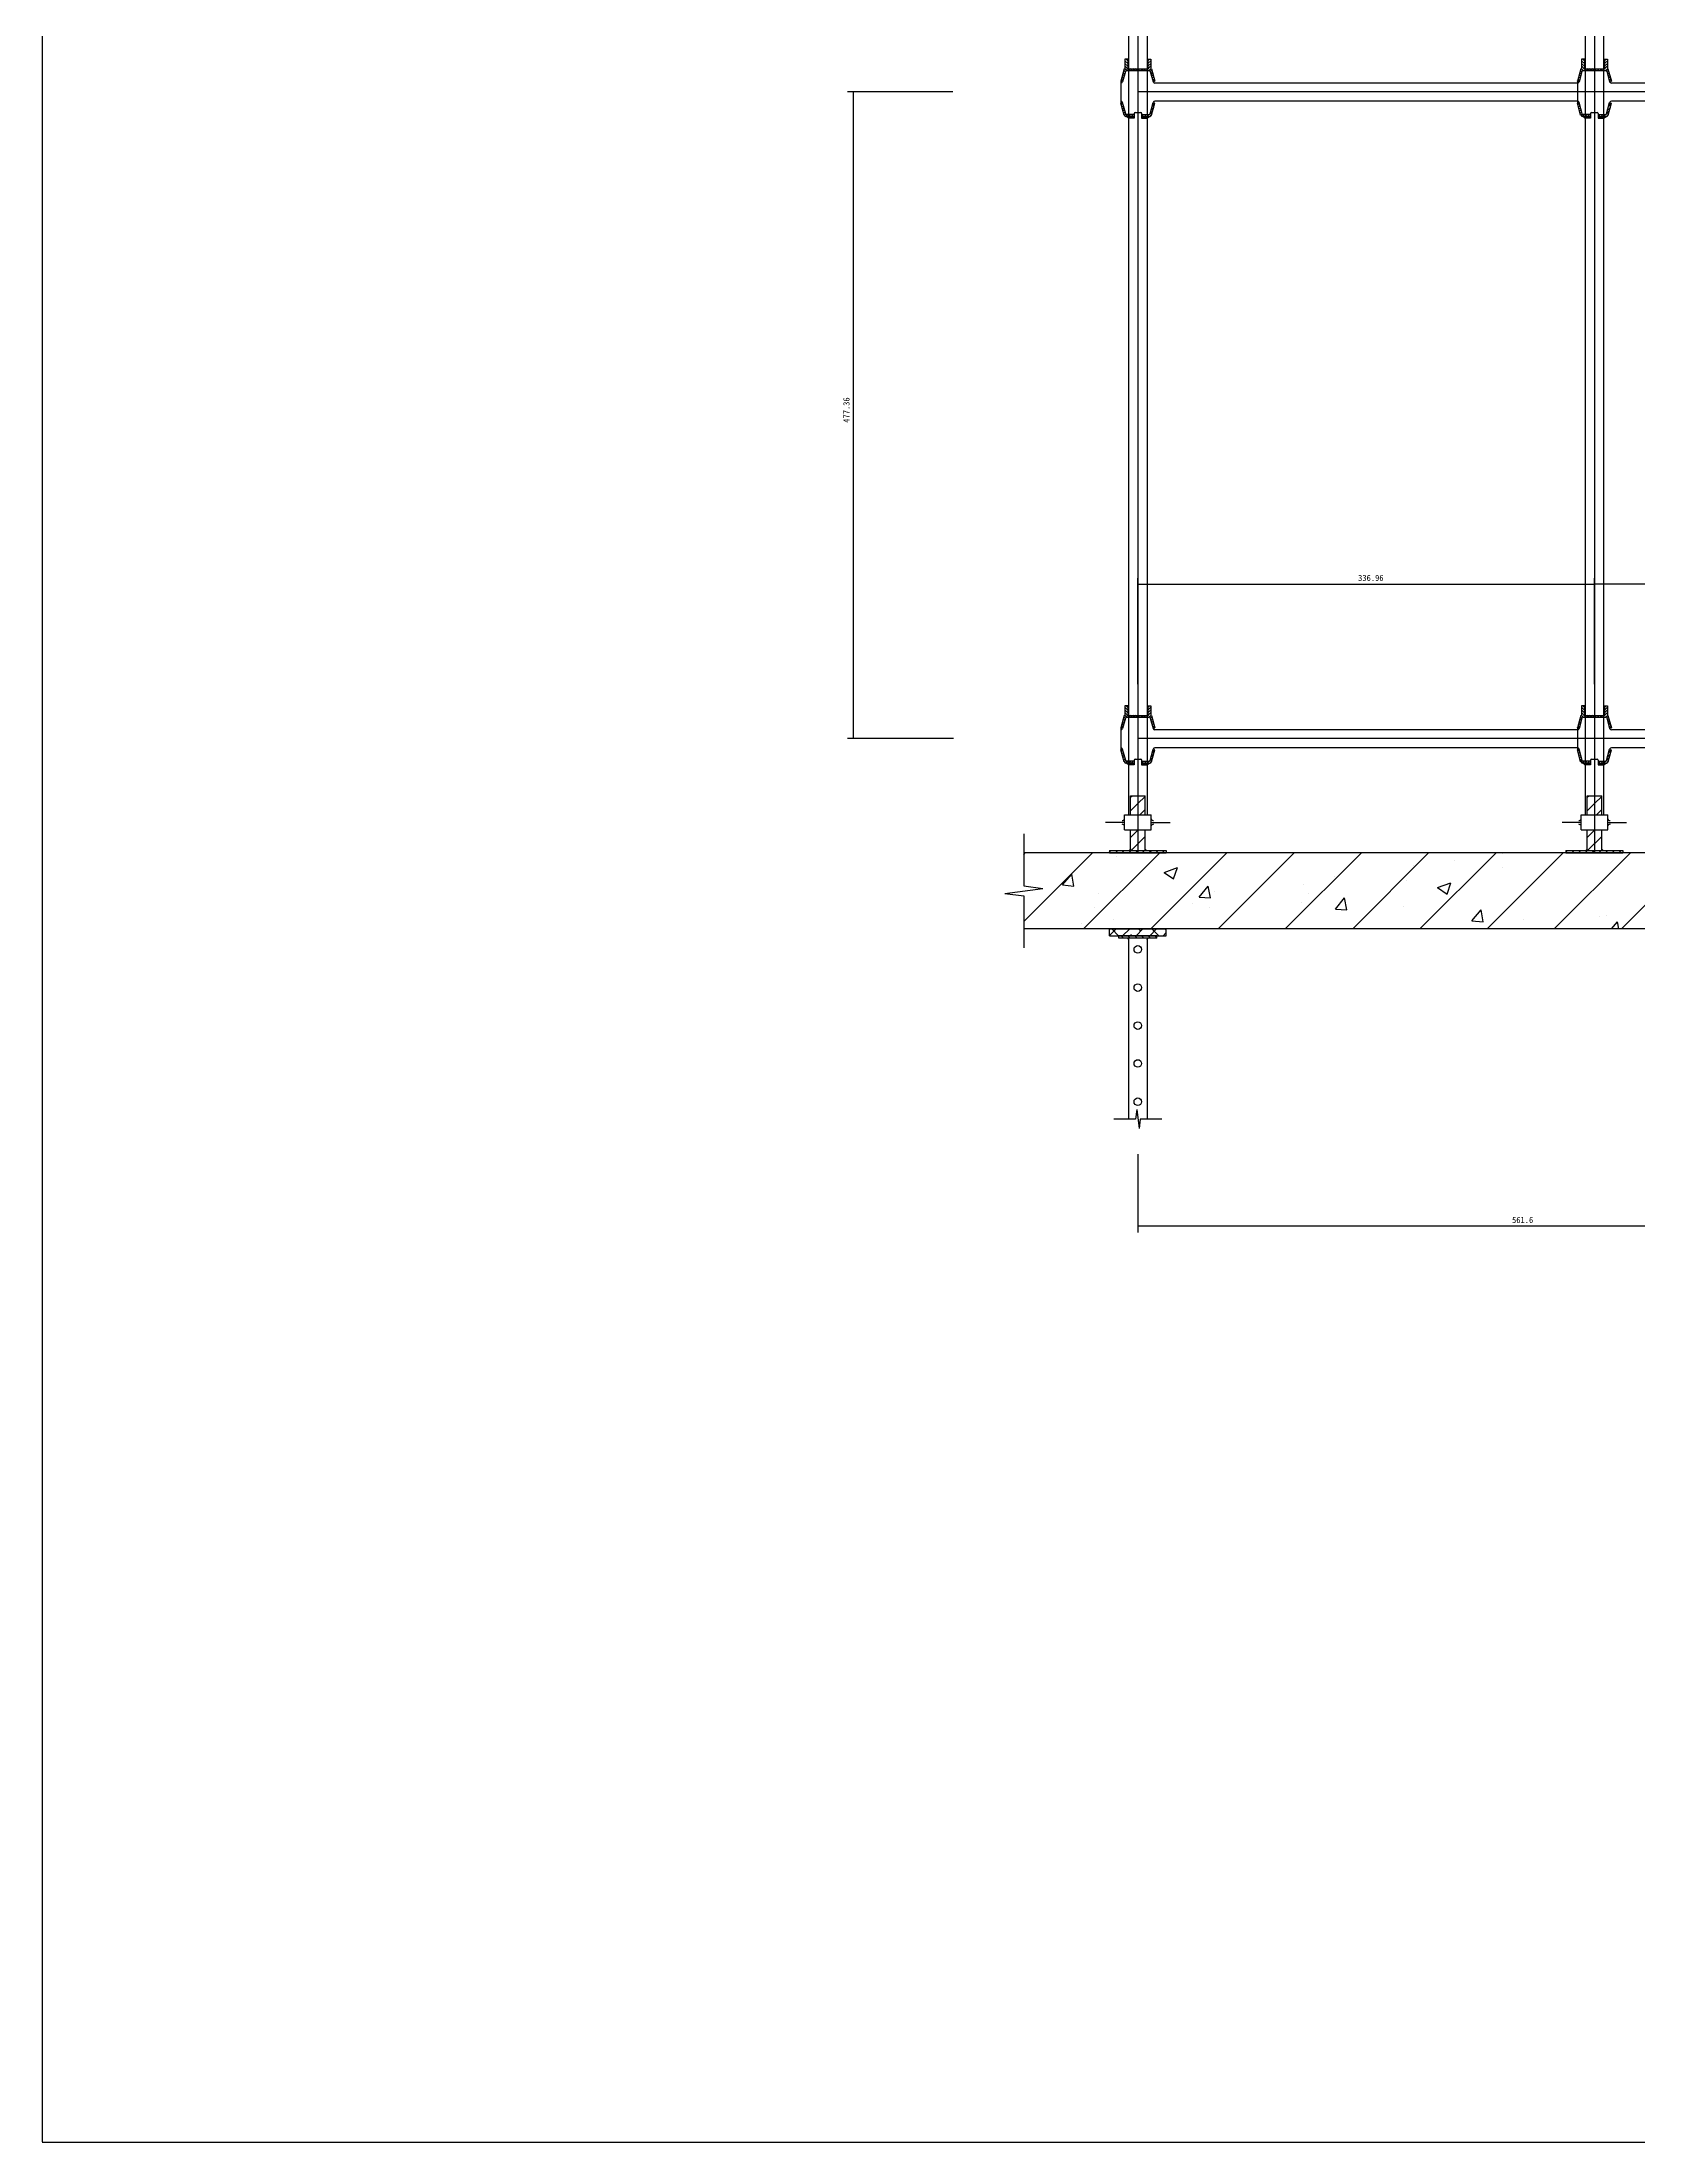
# Model space of a CAD drawing. Header units: metres. Extents: x 0 to 228, y 0 to 136.
# Drawn here: x 0 to 58.9, y 0 to 77.5 of the extents above; entities that cross this region are included whole.
import ezdxf

# ---------------------------------------------------------------- set-up
doc = ezdxf.new("R2010")
doc.units = ezdxf.units.M
doc.layers.add(' ', color=7, linetype='Continuous')

msp = doc.modelspace()

# ---------------------------------------------------------------- linework, layer by layer
at = {"layer": ' '}
for p, q in [((40.44, 83.84), (40.44, 47.59)), ((57.29, 83.84), (57.29, 47.59)), ((40.1, 79.55), (40.1, 48.99)), ((40.78, 79.55), (40.78, 48.99)), ((56.95, 79.55), (56.95, 48.99)), ((57.63, 79.55), (57.63, 48.99)), ((40.07, 76.88), (39.96, 76.88)), ((39.96, 76.88), (39.96, 76.53)), ((40.07, 76.72), (39.96, 76.82)), ((40.07, 76.82), (40.01, 76.88)), ((40.07, 76.88), (40.07, 76.53)), ((40.81, 76.88), (40.92, 76.88)), ((40.81, 76.88), (40.81, 76.53)), ((40.81, 76.82), (40.87, 76.88)), ((40.81, 76.72), (40.92, 76.82)), ((40.92, 76.88), (40.92, 76.53)), ((56.81, 76.88), (56.81, 76.53)), ((56.92, 76.88), (56.81, 76.88)), ((56.92, 76.72), (56.81, 76.82)), ((56.92, 76.82), (56.86, 76.88)), ((56.92, 76.88), (56.92, 76.53)), ((57.66, 76.88), (57.66, 76.53)), ((57.66, 76.88), (57.77, 76.88)), ((57.66, 76.82), (57.72, 76.88)), ((57.66, 76.72), (57.77, 76.82)), ((57.77, 76.88), (57.77, 76.53)), ((39.94, 76.53), (39.81, 76.07)), ((39.82, 76.07), (39.81, 76.08)), ((39.81, 76.07), (39.81, 75.26)), ((39.83, 76.07), (39.81, 76.07)), ((39.89, 76.1), (39.83, 76.16)), ((39.91, 76.18), (39.86, 76.24)), ((39.99, 76.43), (39.88, 76.05)), ((39.94, 76.26), (39.88, 76.31)), ((39.96, 76.33), (39.9, 76.39)), ((39.98, 76.41), (39.92, 76.47)), ((39.94, 76.53), (39.96, 76.53)), ((40.07, 76.62), (39.96, 76.72)), ((40.1, 76.49), (39.96, 76.63)), ((40.03, 76.46), (39.96, 76.53)), ((40.02, 76.46), (40.86, 76.46)), ((40.07, 76.53), (40.81, 76.53)), ((40.13, 76.46), (40.1, 76.49)), ((40.23, 76.46), (40.16, 76.53)), ((40.33, 76.46), (40.26, 76.53)), ((40.43, 76.46), (40.36, 76.53)), ((40.45, 76.46), (40.52, 76.53)), ((40.55, 76.46), (40.62, 76.53)), ((40.65, 76.46), (40.72, 76.53)), ((40.75, 76.46), (40.78, 76.49)), ((40.78, 76.49), (40.92, 76.63)), ((40.81, 76.62), (40.92, 76.72)), ((40.85, 76.46), (40.92, 76.53)), ((40.9, 76.41), (40.96, 76.47)), ((40.9, 76.43), (41.01, 76.05)), ((40.92, 76.53), (40.94, 76.53)), ((40.93, 76.33), (40.98, 76.39)), ((40.94, 76.53), (41.07, 76.07)), ((40.95, 76.26), (41, 76.31)), ((40.97, 76.18), (41.03, 76.24)), ((40.99, 76.1), (41.05, 76.16)), ((41.05, 76.07), (41.07, 76.07)), ((41.06, 76.07), (41.07, 76.08)), ((56.66, 76), (41.07, 76)), ((56.79, 76.53), (56.66, 76.07)), ((56.67, 76.07), (56.66, 76.08)), ((56.66, 76.07), (56.66, 75.26)), ((56.68, 76.07), (56.66, 76.07)), ((56.74, 76.1), (56.68, 76.16)), ((56.76, 76.18), (56.7, 76.24)), ((56.83, 76.43), (56.73, 76.05)), ((56.78, 76.26), (56.73, 76.31)), ((56.81, 76.33), (56.75, 76.39)), ((56.83, 76.41), (56.77, 76.47)), ((56.79, 76.53), (56.81, 76.53)), ((56.92, 76.62), (56.81, 76.72)), ((56.95, 76.49), (56.81, 76.63)), ((56.88, 76.46), (56.81, 76.53)), ((56.87, 76.46), (57.71, 76.46)), ((56.92, 76.53), (57.66, 76.53)), ((56.98, 76.46), (56.95, 76.49)), ((57.08, 76.46), (57.01, 76.53)), ((57.18, 76.46), (57.11, 76.53)), ((57.28, 76.46), (57.21, 76.53)), ((57.3, 76.46), (57.37, 76.53)), ((57.4, 76.46), (57.47, 76.53)), ((57.5, 76.46), (57.57, 76.53)), ((57.6, 76.46), (57.63, 76.49)), ((57.63, 76.49), (57.77, 76.63)), ((57.66, 76.62), (57.77, 76.72)), ((57.7, 76.46), (57.77, 76.53)), ((57.75, 76.41), (57.81, 76.47)), ((57.75, 76.43), (57.85, 76.05)), ((57.77, 76.53), (57.79, 76.53)), ((57.77, 76.33), (57.83, 76.39)), ((57.79, 76.53), (57.92, 76.07)), ((57.8, 76.26), (57.85, 76.31)), ((57.82, 76.18), (57.87, 76.24)), ((57.84, 76.1), (57.9, 76.16)), ((57.9, 76.07), (57.92, 76.07)), ((57.91, 76.07), (57.92, 76.08)), ((73.51, 76), (57.92, 76)), ((39.94, 74.82), (39.81, 75.26)), ((39.83, 75.26), (39.81, 75.26)), ((39.83, 75.19), (39.88, 75.24)), ((40, 74.86), (39.88, 75.28)), ((124.68, 75.67), (40.44, 75.67)), ((40.89, 74.86), (41.01, 75.28)), ((40.95, 74.82), (41.07, 75.26)), ((40.97, 75.14), (41.07, 75.24)), ((41.05, 75.26), (41.07, 75.26)), ((56.66, 75.33), (41.07, 75.33)), ((56.68, 75.26), (56.66, 75.26)), ((56.78, 74.82), (56.66, 75.26)), ((56.68, 75.19), (56.72, 75.24)), ((56.84, 74.86), (56.73, 75.28)), ((57.74, 74.86), (57.85, 75.28)), ((57.8, 74.82), (57.92, 75.26)), ((57.81, 75.14), (57.92, 75.24)), ((57.9, 75.26), (57.92, 75.26)), ((73.51, 75.33), (57.92, 75.33)), ((39.85, 75.12), (39.91, 75.17)), ((39.87, 75.04), (39.93, 75.1)), ((39.89, 74.96), (39.95, 75.02)), ((39.92, 74.88), (39.97, 74.94)), ((39.94, 74.81), (40, 74.86)), ((40, 74.77), (40.07, 74.84)), ((40.3, 74.77), (40, 74.77)), ((40.09, 74.7), (40.02, 74.77)), ((40.3, 74.84), (40.03, 74.84)), ((40.3, 74.7), (40.09, 74.7)), ((40.1, 74.77), (40.17, 74.84)), ((40.1, 74.77), (40.1, 74.77)), ((40.2, 74.77), (40.27, 74.84)), ((40.29, 74.77), (40.3, 74.77)), ((40.3, 74.87), (40.3, 74.77)), ((40.3, 74.77), (40.3, 74.7)), ((40.34, 74.91), (40.55, 74.91)), ((40.58, 74.87), (40.58, 74.77)), ((40.58, 74.84), (40.85, 74.84)), ((40.58, 74.77), (40.88, 74.77)), ((40.58, 74.77), (40.58, 74.7)), ((40.58, 74.7), (40.79, 74.7)), ((40.59, 74.77), (40.66, 74.84)), ((40.69, 74.77), (40.76, 74.84)), ((40.79, 74.77), (40.86, 74.84)), ((40.79, 74.7), (40.86, 74.77)), ((40.89, 74.86), (40.99, 74.97)), ((40.89, 74.77), (40.95, 74.83)), ((40.93, 75), (41.03, 75.1)), ((56.7, 75.12), (56.75, 75.17)), ((56.72, 75.04), (56.78, 75.1)), ((56.74, 74.96), (56.8, 75.02)), ((56.76, 74.88), (56.82, 74.94)), ((56.79, 74.81), (56.84, 74.86)), ((56.84, 74.77), (56.91, 74.84)), ((57.15, 74.77), (56.85, 74.77)), ((56.94, 74.7), (56.87, 74.77)), ((57.15, 74.84), (56.88, 74.84)), ((56.94, 74.77), (56.95, 74.77)), ((57.15, 74.7), (56.94, 74.7)), ((56.95, 74.77), (57.01, 74.84)), ((57.04, 74.77), (57.11, 74.84)), ((57.14, 74.77), (57.15, 74.77)), ((57.15, 74.87), (57.15, 74.77)), ((57.15, 74.77), (57.15, 74.7)), ((57.18, 74.91), (57.39, 74.91)), ((57.43, 74.87), (57.43, 74.77)), ((57.43, 74.84), (57.7, 74.84)), ((57.43, 74.77), (57.43, 74.7)), ((57.43, 74.77), (57.73, 74.77)), ((57.43, 74.7), (57.64, 74.7)), ((57.44, 74.77), (57.51, 74.84)), ((57.54, 74.77), (57.61, 74.84)), ((57.64, 74.77), (57.71, 74.84)), ((57.64, 74.7), (57.71, 74.77)), ((57.74, 74.86), (57.84, 74.97)), ((57.74, 74.77), (57.8, 74.83)), ((57.77, 75), (57.88, 75.1)), ((39.96, 53.01), (39.96, 52.66)), ((40.07, 53.01), (39.96, 53.01)), ((40.07, 52.85), (39.96, 52.96)), ((40.07, 52.75), (39.96, 52.86)), ((40.1, 52.62), (39.96, 52.76)), ((40.07, 52.95), (40.01, 53.01)), ((40.07, 53.01), (40.07, 52.66)), ((40.78, 52.62), (40.92, 52.76)), ((40.81, 53.01), (40.81, 52.66)), ((40.81, 53.01), (40.92, 53.01)), ((40.81, 52.95), (40.87, 53.01)), ((40.81, 52.85), (40.92, 52.96)), ((40.81, 52.75), (40.92, 52.86)), ((40.92, 53.01), (40.92, 52.66)), ((56.92, 53.01), (56.81, 53.01)), ((56.81, 53.01), (56.81, 52.66)), ((56.92, 52.85), (56.81, 52.96)), ((56.92, 52.75), (56.81, 52.86)), ((56.95, 52.62), (56.81, 52.76)), ((56.92, 52.95), (56.86, 53.01)), ((56.92, 53.01), (56.92, 52.66)), ((57.63, 52.62), (57.77, 52.76)), ((57.66, 53.01), (57.77, 53.01)), ((57.66, 53.01), (57.66, 52.66)), ((57.66, 52.95), (57.72, 53.01)), ((57.66, 52.85), (57.77, 52.96)), ((57.66, 52.75), (57.77, 52.86)), ((57.77, 53.01), (57.77, 52.66)), ((39.94, 52.66), (39.81, 52.2)), ((39.82, 52.2), (39.81, 52.21)), ((39.83, 52.2), (39.81, 52.2)), ((39.81, 52.2), (39.81, 51.39)), ((39.89, 52.24), (39.83, 52.29)), ((39.91, 52.31), (39.86, 52.37)), ((39.99, 52.56), (39.88, 52.18)), ((39.94, 52.39), (39.88, 52.45)), ((39.96, 52.47), (39.9, 52.52)), ((39.98, 52.54), (39.92, 52.6)), ((39.94, 52.66), (39.96, 52.66)), ((40.03, 52.59), (39.96, 52.66)), ((40.02, 52.59), (40.86, 52.59)), ((40.07, 52.66), (40.81, 52.66)), ((40.13, 52.59), (40.1, 52.62)), ((40.23, 52.59), (40.16, 52.66)), ((40.33, 52.59), (40.26, 52.66)), ((40.43, 52.59), (40.36, 52.66)), ((40.45, 52.59), (40.52, 52.66)), ((40.55, 52.59), (40.62, 52.66)), ((40.65, 52.59), (40.72, 52.66)), ((40.75, 52.59), (40.78, 52.62)), ((40.85, 52.59), (40.92, 52.66)), ((40.9, 52.54), (40.96, 52.6)), ((40.9, 52.56), (41.01, 52.18)), ((40.92, 52.66), (40.94, 52.66)), ((40.93, 52.47), (40.98, 52.52)), ((40.94, 52.66), (41.07, 52.2)), ((40.95, 52.39), (41, 52.45)), ((40.97, 52.31), (41.03, 52.37)), ((40.99, 52.24), (41.05, 52.29)), ((41.05, 52.2), (41.07, 52.2)), ((41.06, 52.2), (41.07, 52.21)), ((56.66, 52.13), (41.07, 52.13)), ((56.79, 52.66), (56.66, 52.2)), ((56.67, 52.2), (56.66, 52.21)), ((56.66, 52.2), (56.66, 51.39)), ((56.68, 52.2), (56.66, 52.2)), ((56.74, 52.24), (56.68, 52.29)), ((56.76, 52.31), (56.7, 52.37)), ((56.83, 52.56), (56.73, 52.18)), ((56.78, 52.39), (56.73, 52.45)), ((56.81, 52.47), (56.75, 52.52)), ((56.83, 52.54), (56.77, 52.6)), ((56.79, 52.66), (56.81, 52.66)), ((56.88, 52.59), (56.81, 52.66)), ((56.87, 52.59), (57.71, 52.59)), ((56.92, 52.66), (57.66, 52.66)), ((56.98, 52.59), (56.95, 52.62)), ((57.08, 52.59), (57.01, 52.66)), ((57.18, 52.59), (57.11, 52.66)), ((57.28, 52.59), (57.21, 52.66)), ((57.3, 52.59), (57.37, 52.66)), ((57.4, 52.59), (57.47, 52.66)), ((57.5, 52.59), (57.57, 52.66)), ((57.6, 52.59), (57.63, 52.62)), ((57.7, 52.59), (57.77, 52.66)), ((57.75, 52.54), (57.81, 52.6)), ((57.75, 52.56), (57.85, 52.18)), ((57.77, 52.66), (57.79, 52.66)), ((57.77, 52.47), (57.83, 52.52)), ((57.79, 52.66), (57.92, 52.2)), ((57.8, 52.39), (57.85, 52.45)), ((57.82, 52.31), (57.87, 52.37)), ((57.84, 52.24), (57.9, 52.29)), ((57.9, 52.2), (57.92, 52.2)), ((57.91, 52.2), (57.92, 52.21)), ((73.51, 52.13), (57.92, 52.13)), ((39.94, 50.95), (39.81, 51.39)), ((39.83, 51.39), (39.81, 51.39)), ((39.83, 51.33), (39.88, 51.37)), ((39.85, 51.25), (39.91, 51.3)), ((39.87, 51.17), (39.93, 51.23)), ((40, 50.99), (39.88, 51.41)), ((124.68, 51.8), (40.44, 51.8)), ((40.89, 50.99), (41.01, 51.41)), ((40.93, 51.13), (41.03, 51.24)), ((40.95, 50.95), (41.07, 51.39)), ((40.97, 51.27), (41.07, 51.38)), ((41.05, 51.39), (41.07, 51.39)), ((56.66, 51.46), (41.07, 51.46)), ((56.78, 50.95), (56.66, 51.39)), ((56.68, 51.39), (56.66, 51.39)), ((56.68, 51.33), (56.72, 51.37)), ((56.7, 51.25), (56.75, 51.3)), ((56.72, 51.17), (56.78, 51.23)), ((56.84, 50.99), (56.73, 51.41)), ((57.74, 50.99), (57.85, 51.41)), ((57.77, 51.13), (57.88, 51.24)), ((57.8, 50.95), (57.92, 51.39)), ((57.81, 51.27), (57.92, 51.38)), ((57.9, 51.39), (57.92, 51.39)), ((73.51, 51.46), (57.92, 51.46)), ((39.89, 51.09), (39.95, 51.15)), ((39.92, 51.02), (39.97, 51.07)), ((39.94, 50.94), (40, 51)), ((40, 50.9), (40.07, 50.97)), ((40.3, 50.9), (40, 50.9)), ((40.09, 50.83), (40.02, 50.9)), ((40.3, 50.97), (40.03, 50.97)), ((40.3, 50.83), (40.09, 50.83)), ((40.1, 50.91), (40.17, 50.97)), ((40.1, 50.9), (40.1, 50.91)), ((40.2, 50.9), (40.27, 50.97)), ((40.29, 50.9), (40.3, 50.9)), ((40.3, 51), (40.3, 50.9)), ((40.3, 50.9), (40.3, 50.83)), ((40.34, 51.04), (40.55, 51.04)), ((40.58, 51), (40.58, 50.9)), ((40.58, 50.97), (40.85, 50.97)), ((40.58, 50.9), (40.58, 50.83)), ((40.58, 50.9), (40.88, 50.9)), ((40.58, 50.83), (40.79, 50.83)), ((40.59, 50.9), (40.66, 50.97)), ((40.69, 50.9), (40.76, 50.97)), ((40.79, 50.9), (40.86, 50.97)), ((40.79, 50.83), (40.86, 50.9)), ((40.89, 50.99), (40.99, 51.1)), ((40.89, 50.9), (40.95, 50.96)), ((56.74, 51.09), (56.8, 51.15)), ((56.76, 51.02), (56.82, 51.07)), ((56.79, 50.94), (56.84, 51)), ((56.84, 50.9), (56.91, 50.97)), ((57.15, 50.9), (56.85, 50.9)), ((56.94, 50.83), (56.87, 50.9)), ((57.15, 50.97), (56.88, 50.97)), ((56.94, 50.9), (56.95, 50.91)), ((57.15, 50.83), (56.94, 50.83)), ((56.95, 50.91), (57.01, 50.97)), ((57.04, 50.9), (57.11, 50.97)), ((57.14, 50.9), (57.15, 50.9)), ((57.15, 51), (57.15, 50.9)), ((57.15, 50.9), (57.15, 50.83)), ((57.18, 51.04), (57.39, 51.04)), ((57.43, 51), (57.43, 50.9)), ((57.43, 50.97), (57.7, 50.97)), ((57.43, 50.9), (57.73, 50.9)), ((57.43, 50.9), (57.43, 50.83)), ((57.43, 50.83), (57.64, 50.83)), ((57.44, 50.9), (57.51, 50.97)), ((57.54, 50.9), (57.61, 50.97)), ((57.64, 50.9), (57.71, 50.97)), ((57.64, 50.83), (57.71, 50.9)), ((57.74, 50.99), (57.84, 51.1)), ((57.74, 50.9), (57.8, 50.96)), ((40.17, 49.69), (40.71, 49.69)), ((40.17, 48.99), (40.17, 49.69)), ((40.17, 49.64), (40.23, 49.69)), ((40.44, 49.41), (40.71, 49.67)), ((40.71, 48.99), (40.71, 49.69)), ((57.02, 48.99), (57.02, 49.69)), ((57.02, 49.69), (57.56, 49.69)), ((57.02, 49.64), (57.08, 49.69)), ((57.29, 49.41), (57.56, 49.67)), ((57.56, 48.99), (57.56, 49.69)), ((39.95, 48.43), (39.95, 48.99)), ((39.95, 48.99), (40.93, 48.99)), ((40.17, 49.14), (40.44, 49.41)), ((40.52, 48.99), (40.71, 49.18)), ((40.93, 48.43), (40.93, 48.99)), ((56.8, 48.43), (56.8, 48.99)), ((56.8, 48.99), (57.78, 48.99)), ((57.02, 49.14), (57.29, 49.41)), ((57.37, 48.99), (57.56, 49.18)), ((57.78, 48.43), (57.78, 48.99)), ((36.23, 48.29), (36.23, 46.37)), ((39.95, 48.71), (39.25, 48.71)), ((39.95, 48.43), (40.93, 48.43)), ((40.17, 47.67), (40.17, 48.43)), ((40.17, 48.15), (40.45, 48.43)), ((40.19, 47.67), (40.71, 48.19)), ((40.71, 47.67), (40.71, 48.43)), ((40.93, 48.71), (41.63, 48.71)), ((56.8, 48.71), (56.1, 48.71)), ((56.8, 48.43), (57.78, 48.43)), ((57.02, 47.67), (57.02, 48.43)), ((57.02, 48.15), (57.3, 48.43)), ((57.04, 47.67), (57.56, 48.19)), ((57.56, 47.67), (57.56, 48.43)), ((57.78, 48.71), (58.48, 48.71)), ((128.89, 47.59), (36.23, 47.59)), ((36.23, 47.53), (36.28, 47.59)), ((36.23, 45.05), (38.77, 47.59)), ((38.44, 44.78), (41.25, 47.59)), ((39.39, 47.67), (41.49, 47.67)), ((39.39, 47.67), (39.39, 47.59)), ((39.39, 47.61), (39.45, 47.67)), ((39.39, 47.59), (41.49, 47.59)), ((39.61, 47.59), (39.7, 47.67)), ((39.64, 47.45), (39.64, 47.45)), ((39.86, 47.59), (39.94, 47.67)), ((40.11, 47.59), (40.19, 47.67)), ((40.36, 47.59), (40.44, 47.67)), ((40.6, 47.59), (40.69, 47.67)), ((40.69, 47.67), (40.71, 47.69)), ((40.85, 47.59), (40.94, 47.67)), ((40.92, 44.78), (43.73, 47.59)), ((41.1, 47.59), (41.19, 47.67)), ((41.35, 47.59), (41.43, 47.67)), ((41.49, 47.67), (41.49, 47.59)), ((43.4, 44.78), (46.21, 47.59)), ((45.88, 44.78), (48.69, 47.59)), ((48.37, 44.78), (51.17, 47.59)), ((50.85, 44.78), (53.66, 47.59)), ((52.12, 47.32), (52.12, 47.32)), ((53.33, 44.78), (56.14, 47.59)), ((53.88, 47.55), (53.88, 47.55)), ((55.81, 44.78), (58.62, 47.59)), ((56.24, 47.67), (58.34, 47.67)), ((56.24, 47.67), (56.24, 47.59)), ((56.24, 47.61), (56.3, 47.67)), ((56.24, 47.59), (58.34, 47.59)), ((56.46, 47.59), (56.54, 47.67)), ((56.71, 47.59), (56.79, 47.67)), ((56.96, 47.59), (57.04, 47.67)), ((57.2, 47.59), (57.29, 47.67)), ((57.45, 47.59), (57.54, 47.67)), ((57.54, 47.67), (57.56, 47.69)), ((57.55, 47.56), (57.55, 47.56)), ((57.7, 47.59), (57.78, 47.67)), ((57.95, 47.59), (58.03, 47.67)), ((58.2, 47.59), (58.28, 47.67)), ((58.29, 44.78), (61.1, 47.59)), ((58.34, 47.67), (58.34, 47.59)), ((37.66, 46.4), (38, 46.8)), ((38.08, 46.36), (38, 46.8)), ((41.41, 46.86), (41.9, 47.05)), ((41.41, 46.86), (41.76, 46.62)), ((41.76, 46.62), (41.9, 47.05)), ((47.69, 46.73), (47.69, 46.73)), ((50.35, 46.58), (50.35, 46.58)), ((50.63, 47.1), (50.63, 47.1)), ((53.9, 47.03), (53.9, 47.03)), ((35.53, 46.09), (36.93, 46.27)), ((35.53, 46.09), (36.23, 46)), ((36.23, 46.37), (36.93, 46.27)), ((36.23, 46), (36.23, 44.08)), ((37.66, 46.4), (38.08, 46.36)), ((38.99, 46.07), (38.99, 46.07)), ((42.7, 45.95), (43.04, 46.36)), ((42.7, 45.95), (43.12, 45.92)), ((42.74, 45.92), (42.74, 45.92)), ((43.12, 45.92), (43.03, 46.36)), ((43.28, 46.15), (43.28, 46.15)), ((45.03, 46.38), (45.03, 46.38)), ((46.49, 45.76), (46.49, 45.76)), ((46.54, 46.4), (46.54, 46.4)), ((46.75, 46.09), (46.75, 46.09)), ((47.73, 45.51), (48.07, 45.92)), ((48.15, 45.48), (48.07, 45.92)), ((51.5, 46.3), (51.99, 46.48)), ((51.5, 46.3), (51.85, 46.06)), ((51.85, 46.06), (51.99, 46.48)), ((38.35, 44.99), (38.35, 44.99)), ((38.84, 45.57), (38.84, 45.57)), ((39.56, 45.11), (39.56, 45.11)), ((42.44, 45.7), (42.44, 45.7)), ((43.1, 45.56), (43.1, 45.56)), ((47.73, 45.51), (48.15, 45.48)), ((50.24, 45.6), (50.24, 45.6)), ((52.77, 45.07), (53.11, 45.48)), ((52.77, 45.07), (53.19, 45.04)), ((53.19, 45.04), (53.11, 45.48)), ((53.98, 45.44), (53.98, 45.44)), ((54.69, 45.13), (54.69, 45.13)), ((57.46, 45.22), (57.46, 45.22)), ((57.73, 45.28), (57.73, 45.28)), ((57.92, 44.78), (58.14, 45.04)), ((58.19, 44.78), (58.14, 45.04)), ((128.89, 44.78), (36.23, 44.78)), ((39.39, 44.78), (41.49, 44.78)), ((39.39, 44.52), (39.39, 44.78)), ((39.39, 44.53), (39.64, 44.78)), ((39.39, 44.52), (41.49, 44.52)), ((39.73, 44.52), (39.48, 44.78)), ((41.14, 44.52), (39.74, 44.52)), ((39.74, 44.44), (39.74, 44.52)), ((41.14, 44.44), (39.74, 44.44)), ((39.91, 44.44), (39.83, 44.52)), ((39.88, 44.52), (40.14, 44.78)), ((40.16, 44.44), (40.08, 44.52)), ((40.1, 44.44), (40.1, 37.76)), ((40.22, 44.52), (40.18, 44.57)), ((40.41, 44.44), (40.33, 44.52)), ((40.38, 44.52), (40.63, 44.78)), ((40.55, 44.7), (40.47, 44.78)), ((40.66, 44.44), (40.57, 44.52)), ((40.78, 44.44), (40.78, 37.76)), ((40.91, 44.44), (40.82, 44.52)), ((40.88, 44.52), (41.13, 44.78)), ((41.22, 44.52), (40.96, 44.78)), ((41.14, 44.45), (41.07, 44.52)), ((41.14, 44.44), (41.14, 44.52)), ((41.37, 44.52), (41.49, 44.65)), ((41.49, 44.74), (41.46, 44.78)), ((41.49, 44.52), (41.49, 44.78)), ((52.04, 44.78), (52.04, 44.78)), ((40.4, 38.11), (40.35, 37.76)), ((40.4, 38.11), (40.49, 37.41)), ((40.35, 37.76), (39.56, 37.76)), ((40.53, 37.76), (40.49, 37.41)), ((41.32, 37.76), (40.53, 37.76))]:
    msp.add_line(p, q, dxfattribs=at)
for centre in [(40.44, 44.02), (40.44, 42.61), (40.44, 41.21), (40.44, 39.81), (40.44, 38.4)]:
    msp.add_circle(centre, 0.14, dxfattribs=at)
for centre, radius, start, end in [((39.81, 76.07), 0.07, 270, 344.05), ((39.83, 76.14), 0.07, 270, 344.05), ((40.02, 76.42), 0.04, 90, 164.05), ((40.86, 76.42), 0.04, 15.95, 90), ((41.05, 76.14), 0.07, 195.95, 270), ((41.07, 76.07), 0.07, 195.95, 270), ((56.66, 76.07), 0.07, 270, 344.05), ((56.68, 76.14), 0.07, 270, 344.05), ((56.87, 76.42), 0.04, 90, 164.05), ((57.71, 76.42), 0.04, 15.95, 90), ((57.9, 76.14), 0.07, 195.95, 270), ((57.92, 76.07), 0.07, 195.95, 270), ((39.81, 75.26), 0.07, 15.95, 90), ((39.83, 75.19), 0.07, 15.95, 90), ((41.05, 75.19), 0.07, 90, 164.05), ((41.07, 75.26), 0.07, 90, 164.05), ((56.66, 75.26), 0.07, 15.95, 90), ((56.68, 75.19), 0.07, 15.95, 90), ((57.9, 75.19), 0.07, 90, 164.05), ((57.92, 75.26), 0.07, 90, 164.05), ((40, 74.84), 0.07, 195.95, 270), ((40.03, 74.87), 0.04, 195.95, 270), ((40.34, 74.87), 0.04, 90, 180), ((40.55, 74.87), 0.04, 0, 90), ((40.85, 74.87), 0.04, 270, 344.05), ((40.88, 74.84), 0.07, 270, 344.05), ((56.85, 74.84), 0.07, 195.95, 270), ((56.88, 74.87), 0.04, 195.95, 270), ((57.18, 74.87), 0.04, 90, 180), ((57.39, 74.87), 0.04, 0, 90), ((57.7, 74.87), 0.04, 270, 344.05), ((57.73, 74.84), 0.07, 270, 344.05), ((39.81, 52.2), 0.07, 270, 344.05), ((39.83, 52.27), 0.07, 270, 344.05), ((40.02, 52.56), 0.04, 90, 164.05), ((40.86, 52.56), 0.04, 15.95, 90), ((41.05, 52.27), 0.07, 195.95, 270), ((41.07, 52.2), 0.07, 195.95, 270), ((56.66, 52.2), 0.07, 270, 344.05), ((56.68, 52.27), 0.07, 270, 344.05), ((56.87, 52.56), 0.04, 90, 164.05), ((57.71, 52.56), 0.04, 15.95, 90), ((57.9, 52.27), 0.07, 195.95, 270), ((57.92, 52.2), 0.07, 195.95, 270), ((39.81, 51.39), 0.07, 15.95, 90), ((39.83, 51.32), 0.07, 15.95, 90), ((41.05, 51.32), 0.07, 90, 164.05), ((41.07, 51.39), 0.07, 90, 164.05), ((56.66, 51.39), 0.07, 15.95, 90), ((56.68, 51.32), 0.07, 15.95, 90), ((57.9, 51.32), 0.07, 90, 164.05), ((57.92, 51.39), 0.07, 90, 164.05), ((40, 50.97), 0.07, 195.95, 270), ((40.03, 51), 0.04, 195.95, 270), ((40.34, 51), 0.04, 90, 180), ((40.55, 51), 0.04, 0, 90), ((40.85, 51), 0.04, 270, 344.05), ((40.88, 50.97), 0.07, 270, 344.05), ((56.85, 50.97), 0.07, 195.95, 270), ((56.88, 51), 0.04, 195.95, 270), ((57.18, 51), 0.04, 90, 180), ((57.39, 51), 0.04, 0, 90), ((57.7, 51), 0.04, 270, 344.05), ((57.73, 50.97), 0.07, 270, 344.05), ((39.86, 48.88), 0.1, 272.5, 334.88), ((41.02, 48.88), 0.1, 205.12, 267.5), ((56.71, 48.88), 0.1, 272.5, 334.88), ((57.87, 48.88), 0.1, 205.12, 267.5), ((39.86, 48.54), 0.1, 25.12, 87.5), ((41.02, 48.54), 0.1, 92.5, 154.88), ((56.71, 48.54), 0.1, 25.12, 87.5), ((57.87, 48.54), 0.1, 92.5, 154.88), ((40.09, 47.76), 0.09, 270.37, 349.24), ((40.79, 47.76), 0.09, 190.76, 269.63), ((56.94, 47.76), 0.09, 270.37, 349.24), ((57.64, 47.76), 0.09, 190.76, 269.63), ((40.02, 44.35), 0.09, 10.76, 89.63), ((40.86, 44.35), 0.09, 90.37, 169.24)]:
    msp.add_arc(centre, radius, start, end, dxfattribs=at)
for points in [[(40.3, 74.77), (40.02, 74.77), (40.3, 74.7), (40.09, 74.7)], [(40.58, 74.77), (40.86, 74.77), (40.58, 74.7), (40.79, 74.7)], [(57.15, 74.77), (56.87, 74.77), (57.15, 74.7), (56.94, 74.7)], [(57.43, 74.77), (57.71, 74.77), (57.43, 74.7), (57.64, 74.7)], [(40.3, 50.9), (40.02, 50.9), (40.3, 50.83), (40.09, 50.83)], [(40.58, 50.9), (40.86, 50.9), (40.58, 50.83), (40.79, 50.83)], [(57.15, 50.9), (56.87, 50.9), (57.15, 50.83), (56.94, 50.83)], [(57.43, 50.9), (57.71, 50.9), (57.43, 50.83), (57.64, 50.83)], [(39.95, 48.83), (39.95, 48.78), (39.87, 48.78)], [(39.95, 48.58), (39.95, 48.64), (39.87, 48.64)], [(40.93, 48.83), (40.93, 48.78), (41.02, 48.78)], [(40.93, 48.58), (40.93, 48.64), (41.02, 48.64)], [(56.8, 48.83), (56.8, 48.78), (56.71, 48.78)], [(56.8, 48.58), (56.8, 48.64), (56.71, 48.64)], [(57.78, 48.83), (57.78, 48.78), (57.86, 48.78)], [(57.78, 48.58), (57.78, 48.64), (57.86, 48.64)], [(40.17, 47.74), (40.17, 47.67), (40.09, 47.67)], [(40.71, 47.74), (40.71, 47.67), (40.79, 47.67)], [(57.02, 47.74), (57.02, 47.67), (56.94, 47.67)], [(57.56, 47.74), (57.56, 47.67), (57.64, 47.67)], [(40.1, 44.37), (40.1, 44.44), (40.02, 44.44)], [(40.78, 44.37), (40.78, 44.44), (40.86, 44.44)]]:
    msp.add_solid(points, dxfattribs=at)
for p, q in [((0, 136.5), (0, 0)), ((33.61, 75.67), (29.72, 75.67)), ((29.95, 51.8), (29.95, 75.67)), ((40.44, 53.81), (40.44, 57.73)), ((40.44, 57.5), (57.29, 57.5)), ((57.29, 53.81), (57.29, 57.73)), ((57.29, 53.81), (57.29, 57.73)), ((74.14, 57.5), (57.29, 57.5)), ((33.64, 51.8), (29.72, 51.8)), ((40.44, 36.46), (40.44, 33.57)), ((68.52, 33.8), (40.44, 33.8)), ((0, 0), (193.05, 0))]:
    msp.add_line(p, q)

# ---------------------------------------------------------------- texts
msp.add_text('477.36', height=0.23, rotation=90).set_placement((29.8, 63.46))
for s, p in [('336.96', (48.57, 57.62)), ('561.6', (54.25, 33.92))]:
    msp.add_text(s, height=0.23).set_placement(p)

doc.saveas('drawing.dxf')
